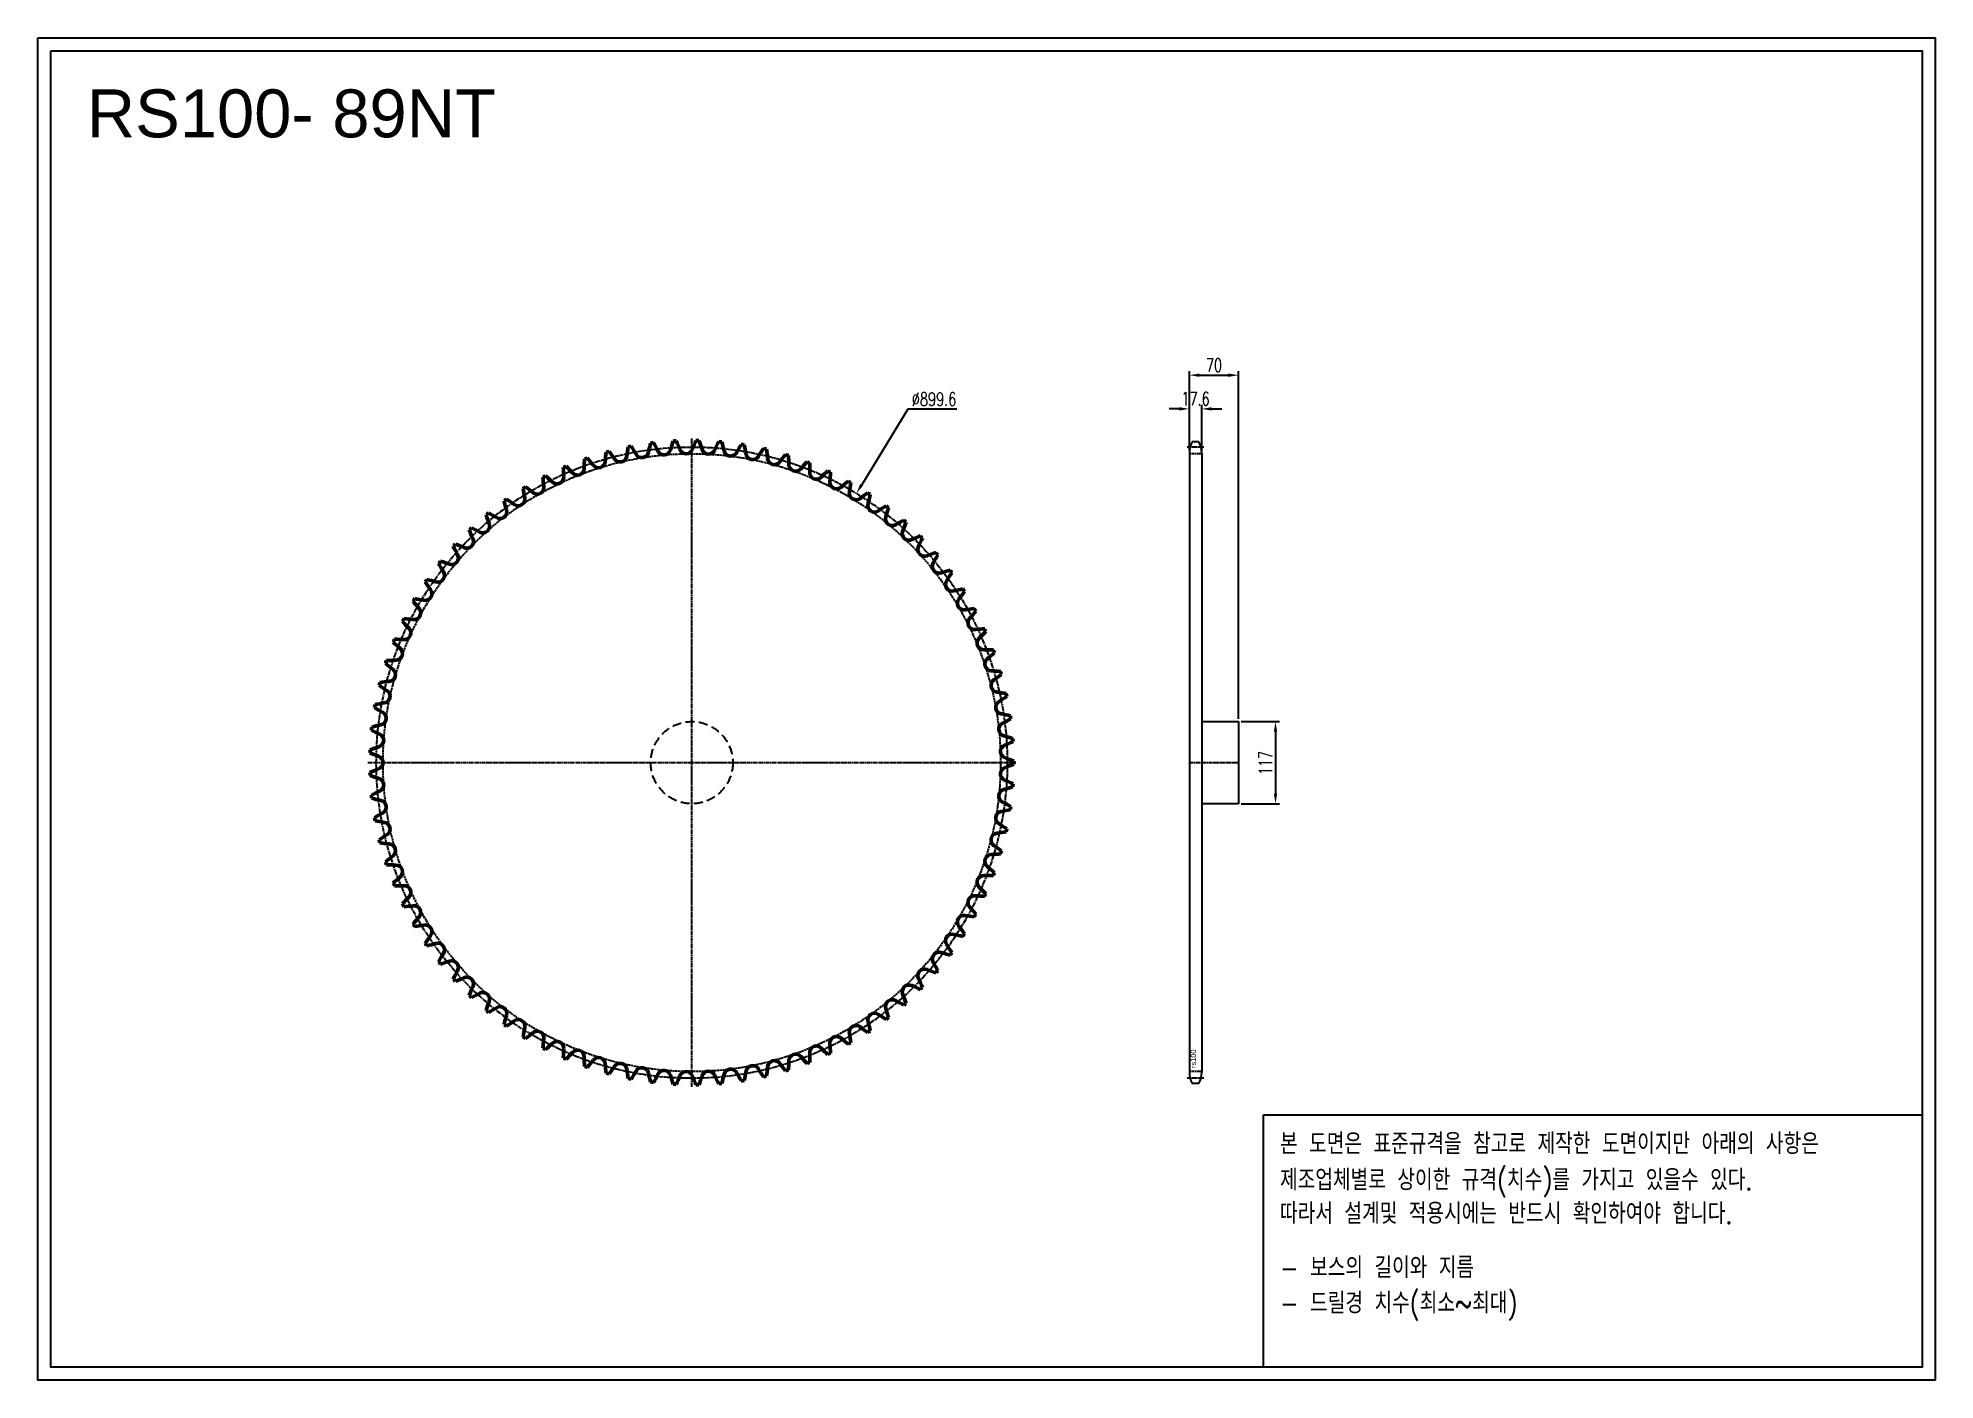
# Model space of a CAD drawing. Header units: millimetres. Extents: x 11191 to 13896, y 26557 to 28469.
import ezdxf

# ---------------------------------------------------------------- set-up
doc = ezdxf.new("R2010")
doc.units = ezdxf.units.MM
for name, pattern in [('AM_ISO02W050', [7.5, 6, -1.5]), ('AM_ISO02W050x2', [3.75, 3, -0.75]), ('AM_ISO08W050', [18, 12, -1.5, 3, -1.5]), ('AM_ISO08W050x2', [9, 6, -0.75, 1.5, -0.75]), ('HIDDEN', [9.525, 6.35, -3.175])]:
    doc.linetypes.add(name, pattern=pattern)
for name, color, linetype, lineweight in [('AM_0N', 7, 'Continuous', 50), ('AM_3N', 6, 'AM_ISO02W050', 25), ('AM_7', 4, 'AM_ISO08W050', 25), ('AM_7N', 4, 'AM_ISO08W050', 25)]:
    doc.layers.add(name, color=color, linetype=linetype, lineweight=lineweight)
doc.layers.add('HL', color=2, linetype='HIDDEN')
doc.layers.add('S-DIM', color=7, linetype='Continuous')
doc.styles.add('HAN', font='ROMANS.shx', dxfattribs={"width": 0.7, "bigfont": 'whgtxt.shx'})
doc.styles.add('HSG', font='SIMPLEX.shx', dxfattribs={"width": 0.7, "bigfont": 'HSG.shx'})
doc.styles.get("Standard").update_dxf_attribs({"font": 'arial.ttf'})
doc.dimstyles.new('APP32', dxfattribs={"dimscale": 8, "dimtxt": 2.4, "dimasz": 1.8, "dimexe": 0.7, "dimexo": 0.5, "dimgap": 0.6, "dimtad": 1, "dimtoh": 1, "dimdec": 1, "dimrnd": 0.01, "dimzin": 9, "dimdsep": 46, "dimtxsty": 'HSG', "dimcen": 0, "dimclrd": 1, "dimclre": 1, "dimclrt": 256, "dimazin": 2, "dimtp": 1, "dimtm": 1, "dimtfac": 0.5, "dimtdec": 1, "dimtofl": 0, "dimtmove": 0, "dimatfit": 3, "dimfxl": 0, "dimtvp": 1, "dimtolj": 2, "dimlwd": -1, "dimlwe": -1, "dimarcsym": 0})

# ---------------------------------------------------------------- blocks, each defined once
blk = doc.blocks.new('*D1')
at = {"layer": 'Defpoints', "color": 0, "transparency": 16777216}
for p in [(12903, 27494.9), (12903, 27377.9), (12955.8, 27377.9)]:
    blk.add_point(p, dxfattribs=at)
at = {"layer": 'S-DIM', "color": 1, "transparency": 16777216}
for p, q in [((12907, 27494.9), (12961.4, 27494.9)), ((12955.8, 27480.5), (12955.8, 27392.3)), ((12907, 27377.9), (12961.4, 27377.9))]:
    blk.add_line(p, q, dxfattribs=at)
for points in [[(12953.4, 27480.5), (12958.2, 27480.5), (12955.8, 27494.9)], [(12953.4, 27392.3), (12958.2, 27392.3), (12955.8, 27377.9)]]:
    blk.add_solid(points, dxfattribs=at)
at = {"layer": 'S-DIM', "transparency": 16777216, "insert": (12941.4, 27436), "char_height": 19.2, "attachment_point": 5, "rotation": 90, "style": 'HSG'}
blk.add_mtext('\\A2;117', dxfattribs=at)
blk = doc.blocks.new('*D2')
at = {"layer": 'Defpoints', "color": 0, "transparency": 16777216}
for p in [(12850.6, 27940.6), (12833, 27878), (12850.6, 27876.7)]:
    blk.add_point(p, dxfattribs=at)
at = {"layer": 'S-DIM', "color": 1, "transparency": 16777216}
for p, q in [((12833, 27882), (12833, 27946.2)), ((12850.6, 27880.7), (12850.6, 27946.2)), ((12818.6, 27940.6), (12804.2, 27940.6)), ((12865, 27940.6), (12879.4, 27940.6))]:
    blk.add_line(p, q, dxfattribs=at)
for points in [[(12818.6, 27943), (12818.6, 27938.2), (12833, 27940.6)], [(12865, 27943), (12865, 27938.2), (12850.6, 27940.6)]]:
    blk.add_solid(points, dxfattribs=at)
at = {"layer": 'S-DIM', "transparency": 16777216, "insert": (12841.8, 27955), "char_height": 19.2, "attachment_point": 5, "style": 'HSG'}
blk.add_mtext('\\A2;17.6', dxfattribs=at)
blk = doc.blocks.new('*D3')
at = {"layer": 'Defpoints', "color": 0, "transparency": 16777216}
for p in [(12903, 27988.6), (12833, 27878), (12903, 27494.9)]:
    blk.add_point(p, dxfattribs=at)
at = {"layer": 'S-DIM', "color": 1, "transparency": 16777216}
for p, q in [((12833, 27882), (12833, 27994.2)), ((12847.4, 27988.6), (12888.6, 27988.6)), ((12903, 27498.9), (12903, 27994.2))]:
    blk.add_line(p, q, dxfattribs=at)
for points in [[(12847.4, 27991), (12847.4, 27986.2), (12833, 27988.6)], [(12888.6, 27991), (12888.6, 27986.2), (12903, 27988.6)]]:
    blk.add_solid(points, dxfattribs=at)
at = {"layer": 'S-DIM', "transparency": 16777216, "insert": (12868, 28003), "char_height": 19.2, "attachment_point": 5, "style": 'HSG'}
blk.add_mtext('\\A2;70', dxfattribs=at)
blk = doc.blocks.new('notice1')
at = {"color": 4}
blk.add_lwpolyline([(-22142.12, 1735.9), (-22053.8, 1735.9), (-22053.8, 1702.07), (-22142.12, 1702.07)], close=True, dxfattribs=at)
at = {"color": 4, "style": 'HAN', "width": 0.8}
for s, p in [('본 도면은 표준규격을 참고로 제작한 도면이지만 아래의 사항은', (-22139.9, 1730.62)), ('제조업체별로 상이한 규격(치수)를 가지고 있을수 있다.', (-22139.9, 1725.78)), ('따라서 설계및 적용시에는 반드시 확인하여야 합니다.', (-22139.9, 1721.28)), ('- 보스의 길이와 지름', (-22139.9, 1714.03)), ('- 드릴경 치수(최소~최대)', (-22139.9, 1709.27))]:
    blk.add_text(s, height=2.7949, dxfattribs=at).set_placement(p)

msp = doc.modelspace()

# ---------------------------------------------------------------- linework, layer by layer
for p, q in [((12846.65, 27893.5), (12837, 27893.5)), ((12833.03, 27877.6), (12833.03, 26995.26)), ((12850.63, 27877.6), (12850.63, 26995.26)), ((12850.63, 27494.93), (12903.03, 27494.93)), ((12903.03, 27494.93), (12903.03, 27377.93)), ((12903.03, 27377.93), (12850.63, 27377.93)), ((12846.65, 26979.36), (12837, 26979.36))]:
    msp.add_line(p, q)
for points in [[(11191.23, 28469.2), (13896.22, 28469.2), (13896.22, 26556.58), (11191.23, 26556.58)], [(11209.44, 28450.99), (13878.01, 28450.99), (13878.01, 26574.8), (11209.44, 26574.8)]]:
    msp.add_lwpolyline(points, close=True)
for centre, start, end in [((12866.83, 27877.6), 151.93881, 180), ((12816.83, 27877.6), 0, 28.06119), ((12866.83, 26995.26), 180, 208.06119), ((12816.83, 26995.26), 331.93881, 0)]:
    msp.add_arc(centre, 33.8, start, end)
at = {"layer": 'AM_0N'}
for centre, radius, start, end in [((12265.71, 27837.65), 208.03, 164.93112, 168.59551), ((12123.53, 27436.43), 459.07, 96.81206, 97.34525), ((11887.54, 27790.69), 208.03, 25.5618, 29.22618), ((12293.66, 27826.62), 208.03, 160.88618, 164.55056), ((12123.53, 27436.43), 459.07, 92.76711, 93.3003), ((11913.11, 27806.45), 208.03, 21.51685, 25.18124), ((12320.76, 27813.65), 208.03, 156.84123, 160.50562), ((12123.53, 27436.43), 459.07, 88.72217, 89.25536), ((11939.74, 27820.37), 208.03, 17.47191, 21.13629), ((12346.88, 27798.8), 208.03, 152.79629, 156.46067), ((12123.53, 27436.43), 459.07, 84.67723, 85.21041), ((11967.28, 27832.38), 208.03, 13.42697, 17.09135), ((12371.88, 27782.14), 208.03, 148.75135, 152.41573), ((12123.53, 27436.43), 459.07, 80.63228, 81.16547), ((11995.6, 27842.42), 208.03, 9.38202, 13.04641), ((12178.2, 27858.57), 208.03, 177.06595, 180.73034), ((12123.53, 27436.43), 459.07, 108.94689, 109.48008), ((11818.34, 27733.16), 208.03, 37.69663, 41.36101), ((11990.55, 27866.25), 9.62, 217.69663, 356.68539), ((12207.84, 27853.67), 208.03, 173.02101, 176.68539), ((12123.53, 27436.43), 459.07, 104.90195, 105.43513), ((11840.03, 27753.95), 208.03, 33.65169, 37.31607), ((12021.2, 27874.56), 9.62, 213.65169, 352.64045), ((12237.06, 27846.68), 208.03, 168.97607, 172.64045), ((12123.53, 27436.43), 459.07, 100.857, 101.39019), ((11863.14, 27773.16), 208.03, 29.60674, 33.27113), ((12052.36, 27880.69), 9.62, 209.60674, 348.59551), ((12083.88, 27884.6), 9.62, 205.5618, 344.55056), ((12115.59, 27886.28), 9.62, 201.51685, 340.50562), ((12147.34, 27885.72), 9.62, 197.47191, 336.46067), ((12178.98, 27882.92), 9.62, 193.42697, 332.41573), ((12210.33, 27877.9), 9.62, 189.38202, 328.37079), ((12395.65, 27763.76), 208.03, 144.7064, 148.37079), ((12123.53, 27436.43), 459.07, 76.58734, 77.12053), ((12024.56, 27850.43), 208.03, 5.33708, 9.00146), ((12241.26, 27870.68), 9.62, 185.33708, 324.32584), ((12418.06, 27743.75), 208.03, 140.66146, 144.32584), ((12123.53, 27436.43), 459.07, 72.54239, 73.07558), ((12054.01, 27856.38), 208.03, 1.29213, 4.95652), ((12439.01, 27722.21), 208.03, 136.61651, 140.2809), ((12123.53, 27436.43), 459.07, 68.49745, 69.03064), ((12083.8, 27860.24), 208.03, 357.24719, 0.91157), ((12123.53, 27436.43), 459.07, 117.03678, 117.56997), ((12118.24, 27862.07), 208.03, 185.15584, 188.82022), ((11779.62, 27687.26), 208.03, 45.78652, 49.4509), ((11931.39, 27843.26), 9.62, 225.78652, 4.77528), ((12123.53, 27436.43), 459.07, 112.99183, 113.52502), ((12148.28, 27861.38), 208.03, 181.1109, 184.77528), ((11798.17, 27710.9), 208.03, 41.74157, 45.40596), ((11960.57, 27855.8), 9.62, 221.74157, 0.73034), ((12271.6, 27861.29), 9.62, 181.29213, 320.2809), ((12301.2, 27849.79), 9.62, 177.24719, 316.23596), ((12458.38, 27699.24), 208.03, 132.57157, 136.23596), ((12123.53, 27436.43), 459.07, 64.45251, 64.9857), ((12329.91, 27836.23), 9.62, 173.20225, 312.19101), ((12113.8, 27861.99), 208.03, 353.20225, 356.86663), ((12476.08, 27674.97), 208.03, 128.52663, 132.19101), ((12123.53, 27436.43), 459.07, 60.40756, 60.94075), ((12143.84, 27861.61), 208.03, 349.1573, 352.82169), ((12123.53, 27436.43), 459.07, 125.12666, 125.65985), ((12058.4, 27857.09), 208.03, 193.24573, 196.91011), ((11747.74, 27636.37), 208.03, 53.8764, 57.54079), ((11876.05, 27812.17), 9.62, 233.8764, 12.86517), ((12123.53, 27436.43), 459.07, 121.08172, 121.61491), ((12088.23, 27860.63), 208.03, 189.20078, 192.86517), ((11762.78, 27662.38), 208.03, 49.83146, 53.49584), ((11903.17, 27828.69), 9.62, 229.83146, 8.82022), ((12357.6, 27820.67), 9.62, 169.1573, 308.14607), ((12492.03, 27649.51), 208.03, 124.48168, 128.14607), ((12123.53, 27436.43), 459.07, 56.36262, 56.89581), ((12173.78, 27859.12), 208.03, 345.11236, 348.77674), ((12123.53, 27436.43), 459.07, 129.17161, 129.7048), ((12028.89, 27851.44), 208.03, 197.29067, 200.95506), ((11734.57, 27609.36), 208.03, 57.92135, 61.58573), ((11850.16, 27793.78), 9.62, 237.92135, 16.91011), ((12384.12, 27803.2), 9.62, 165.11236, 304.10112), ((12506.14, 27622.98), 208.03, 120.43674, 124.10112), ((12409.34, 27783.91), 9.62, 161.06742, 300.05618), ((12203.47, 27854.53), 208.03, 341.06742, 344.7318), ((12123.53, 27436.43), 459.07, 52.31768, 52.85086), ((12518.35, 27595.53), 208.03, 116.3918, 120.05618), ((12123.53, 27436.43), 459.07, 48.27273, 48.80592), ((11802.6, 27751.75), 9.62, 246.01124, 25), ((12123.53, 27436.43), 459.07, 133.21655, 133.74974), ((11999.85, 27843.73), 208.03, 201.33562, 205), ((11723.35, 27581.5), 208.03, 61.96629, 65.63068), ((11825.64, 27773.61), 9.62, 241.96629, 20.95506), ((12433.14, 27762.88), 9.62, 157.02247, 296.01124), ((12232.76, 27847.85), 208.03, 337.02247, 340.68686), ((12528.59, 27567.28), 208.03, 112.34685, 116.01124), ((12261.51, 27839.12), 208.03, 332.97753, 336.64191), ((12123.53, 27436.43), 459.07, 44.22779, 44.76098), ((11781.15, 27728.33), 9.62, 250.05618, 29.04494), ((12123.53, 27436.43), 459.07, 137.2615, 137.79468), ((11971.43, 27833.99), 208.03, 205.38056, 209.04494), ((11714.11, 27552.91), 208.03, 66.01124, 69.67562), ((12455.4, 27740.23), 9.62, 152.97753, 291.96629), ((12536.81, 27538.38), 208.03, 108.30191, 111.96629), ((12289.57, 27828.38), 208.03, 328.93258, 332.59697), ((12123.53, 27436.43), 459.07, 40.18284, 40.71603), ((11761.41, 27703.45), 9.62, 254.10112, 33.08989), ((12123.53, 27436.43), 459.07, 141.30644, 141.83963), ((11943.76, 27822.28), 208.03, 209.4255, 213.08989), ((11706.91, 27523.74), 208.03, 70.05618, 73.72056), ((12476, 27716.06), 9.62, 148.93258, 287.92135), ((12542.97, 27508.98), 208.03, 104.25696, 107.92135), ((12316.81, 27815.69), 208.03, 324.88764, 328.55202), ((12123.53, 27436.43), 459.07, 36.1379, 36.67109), ((11743.48, 27677.24), 9.62, 258.14607, 37.13483), ((12123.53, 27436.43), 459.07, 145.35138, 145.88457), ((11916.99, 27808.63), 208.03, 213.47045, 217.13483), ((11701.79, 27494.13), 208.03, 74.10112, 77.76551), ((12494.85, 27690.5), 9.62, 144.88764, 283.8764), ((12547.05, 27479.21), 208.03, 100.21202, 103.8764), ((12343.08, 27801.11), 208.03, 320.8427, 324.50708), ((12123.53, 27436.43), 459.07, 32.09296, 32.62614), ((11727.44, 27649.83), 9.62, 262.19101, 41.17978), ((12123.53, 27436.43), 459.07, 149.39633, 149.92952), ((11891.25, 27793.14), 208.03, 217.51539, 221.17978), ((11698.77, 27464.24), 208.03, 78.14607, 81.81045), ((12511.84, 27663.68), 9.62, 140.8427, 279.83146), ((12549.01, 27449.23), 208.03, 96.16708, 99.83146), ((12368.26, 27784.72), 208.03, 316.79775, 320.46214), ((12123.53, 27436.43), 459.07, 28.04801, 28.5812), ((12123.53, 27436.43), 459.07, 153.44127, 153.97446), ((11866.67, 27775.86), 208.03, 221.56034, 225.22472), ((11713.38, 27621.36), 9.62, 266.23596, 45.22472), ((11697.87, 27434.21), 208.03, 82.19101, 85.8554), ((12526.91, 27635.72), 9.62, 136.79775, 275.78652), ((12548.85, 27419.18), 208.03, 92.12213, 95.78652), ((12392.21, 27766.59), 208.03, 312.75281, 316.41719), ((12123.53, 27436.43), 459.07, 24.00307, 24.53626), ((12123.53, 27436.43), 459.07, 157.48621, 158.0194), ((11843.37, 27756.9), 208.03, 225.60528, 229.26966), ((11699.09, 27404.19), 208.03, 86.23596, 89.90034), ((11701.35, 27591.97), 9.62, 270.2809, 49.26966), ((12539.96, 27606.77), 9.62, 132.75281, 271.74157), ((12546.58, 27389.23), 208.03, 88.07719, 91.74157), ((12414.83, 27746.81), 208.03, 308.70787, 312.37225), ((12123.53, 27436.43), 459.07, 19.95812, 20.49131), ((12123.53, 27436.43), 459.07, 161.53116, 162.06435), ((11821.46, 27736.34), 208.03, 229.65022, 233.31461), ((11702.42, 27374.33), 208.03, 90.2809, 93.94528), ((11691.43, 27561.8), 9.62, 274.32584, 53.31461), ((12550.94, 27576.97), 9.62, 128.70787, 267.69663), ((12542.19, 27359.5), 208.03, 84.03225, 87.69663), ((12123.53, 27436.43), 459.07, 15.91318, 16.44637), ((12123.53, 27436.43), 459.07, 165.5761, 166.10929), ((11801.06, 27714.28), 208.03, 233.69517, 237.35955), ((11707.85, 27344.78), 208.03, 94.32584, 97.99023), ((11683.66, 27531.01), 9.62, 278.37079, 57.35955), ((12559.79, 27546.47), 9.62, 124.66292, 263.65169), ((12436, 27725.49), 208.03, 304.66292, 308.32731), ((12535.72, 27330.16), 208.03, 79.9873, 83.65169), ((12123.53, 27436.43), 459.07, 169.62105, 170.15423), ((11782.26, 27690.84), 208.03, 237.74011, 241.40449), ((11715.35, 27315.68), 208.03, 98.37079, 102.03517), ((12566.46, 27515.43), 9.62, 120.61798, 259.60674), ((12455.61, 27702.73), 208.03, 300.61798, 304.28236), ((12123.53, 27436.43), 459.07, 11.86824, 12.40143), ((12123.53, 27436.43), 459.07, 173.66599, 174.19918), ((11765.16, 27666.14), 208.03, 241.78505, 245.44944), ((11724.88, 27287.19), 208.03, 102.41573, 106.08011), ((11678.09, 27499.75), 9.62, 282.41573, 61.40449), ((12570.93, 27483.99), 9.62, 116.57303, 255.5618), ((12527.2, 27301.35), 208.03, 75.94236, 79.60674), ((12473.57, 27678.64), 208.03, 296.57303, 300.23742), ((12123.53, 27436.43), 459.07, 7.82329, 8.35648), ((11736.4, 27259.44), 208.03, 106.46067, 110.12506), ((11674.73, 27468.17), 9.62, 286.46067, 65.44944), ((12573.17, 27452.31), 9.62, 112.52809, 251.51685), ((12516.67, 27273.21), 208.03, 71.89741, 75.5618), ((12489.78, 27653.35), 208.03, 292.52809, 296.19247), ((12123.53, 27436.43), 459.07, 3.77835, 4.31154), ((12123.53, 27436.43), 459.07, 177.71093, 178.24412), ((11749.85, 27640.29), 208.03, 245.83, 249.49438), ((11673.61, 27436.43), 9.62, 290.50562, 69.49438), ((12573.17, 27420.55), 9.62, 108.48315, 247.47191), ((12504.17, 27245.89), 208.03, 67.85247, 71.51685), ((12504.17, 27626.97), 208.03, 288.48315, 292.14753), ((12123.53, 27436.43), 459.07, 359.73341, 0.26659), ((11749.85, 27232.57), 208.03, 110.50562, 114.17), ((12123.53, 27436.43), 459.07, 181.75588, 182.28907), ((11736.4, 27613.42), 208.03, 249.87494, 253.53933), ((11674.73, 27404.69), 9.62, 294.55056, 73.53933), ((12516.67, 27599.65), 208.03, 284.4382, 288.10259), ((12489.78, 27219.51), 208.03, 63.80753, 67.47191), ((12123.53, 27436.43), 459.07, 355.68846, 356.22165), ((11765.16, 27206.72), 208.03, 114.55056, 118.21495), ((12123.53, 27436.43), 459.07, 185.80082, 186.33401), ((11724.88, 27585.67), 208.03, 253.91989, 257.58427), ((11678.09, 27373.11), 9.62, 298.59551, 77.58427), ((12570.93, 27388.87), 9.62, 104.4382, 243.42697), ((12473.57, 27194.22), 208.03, 59.76258, 63.42697), ((11782.26, 27182.02), 208.03, 118.59551, 122.25989), ((12123.53, 27436.43), 459.07, 189.84577, 190.37895), ((11715.35, 27557.18), 208.03, 257.96483, 261.62921), ((11683.66, 27341.85), 9.62, 302.64045, 81.62921), ((12566.46, 27357.43), 9.62, 100.39326, 239.38202), ((12455.61, 27170.13), 208.03, 55.71764, 59.38202), ((12527.2, 27571.51), 208.03, 280.39326, 284.05764), ((12123.53, 27436.43), 459.07, 351.64352, 352.17671), ((11801.06, 27158.58), 208.03, 122.64045, 126.30483), ((12123.53, 27436.43), 459.07, 193.89071, 194.4239), ((11707.85, 27528.09), 208.03, 262.00977, 265.67416), ((11691.43, 27311.06), 9.62, 306.68539, 85.67416), ((12559.79, 27326.39), 9.62, 96.34831, 235.33708), ((12535.72, 27542.7), 208.03, 276.34831, 280.0127), ((12123.53, 27436.43), 459.07, 347.59857, 348.13176), ((11821.46, 27136.52), 208.03, 126.68539, 130.34978), ((12123.53, 27436.43), 459.07, 197.93565, 198.46884), ((12550.94, 27295.89), 9.62, 92.30337, 231.29213), ((12542.19, 27513.36), 208.03, 272.30337, 275.96775), ((12436, 27147.37), 208.03, 51.67269, 55.33708), ((12123.53, 27436.43), 459.07, 343.55363, 344.08682), ((11702.42, 27498.54), 208.03, 266.05472, 269.7191), ((11843.37, 27115.96), 208.03, 130.73034, 134.39472), ((11701.35, 27280.89), 9.62, 310.73034, 89.7191), ((12539.96, 27266.09), 9.62, 88.25843, 227.24719), ((12546.58, 27483.63), 208.03, 268.25843, 271.92281), ((12414.83, 27126.05), 208.03, 47.62775, 51.29213), ((12123.53, 27436.43), 459.07, 339.50869, 340.04188), ((12123.53, 27436.43), 459.07, 201.9806, 202.51379), ((11699.09, 27468.68), 208.03, 270.09966, 273.76404), ((11866.67, 27097), 208.03, 134.77528, 138.43966), ((11713.38, 27251.5), 9.62, 314.77528, 93.76404), ((12526.91, 27237.14), 9.62, 84.21348, 223.20225), ((12548.85, 27453.68), 208.03, 264.21348, 267.87787), ((12392.21, 27106.27), 208.03, 43.58281, 47.24719), ((12123.53, 27436.43), 459.07, 335.46374, 335.99693), ((12123.53, 27436.43), 459.07, 206.02554, 206.55873), ((11697.87, 27438.66), 208.03, 274.1446, 277.80899), ((11727.44, 27223.03), 9.62, 318.82022, 97.80899), ((11891.25, 27079.72), 208.03, 138.82022, 142.48461), ((12511.84, 27209.18), 9.62, 80.16854, 219.1573), ((12549.01, 27423.63), 208.03, 260.16854, 263.83292), ((12368.26, 27088.14), 208.03, 39.53786, 43.20225), ((12123.53, 27436.43), 459.07, 331.4188, 331.95199), ((12123.53, 27436.43), 459.07, 210.07048, 210.60367), ((11698.77, 27408.62), 208.03, 278.18955, 281.85393), ((11743.48, 27195.62), 9.62, 322.86517, 101.85393), ((11916.99, 27064.23), 208.03, 142.86517, 146.52955), ((12494.85, 27182.36), 9.62, 76.1236, 215.11236), ((12547.05, 27393.65), 208.03, 256.1236, 259.78798), ((12343.08, 27071.75), 208.03, 35.49292, 39.1573), ((12123.53, 27436.43), 459.07, 327.37386, 327.90704), ((12123.53, 27436.43), 459.07, 214.11543, 214.64862), ((11701.79, 27378.73), 208.03, 282.23449, 285.89888), ((11761.41, 27169.41), 9.62, 326.91011, 105.89888), ((11943.76, 27050.59), 208.03, 146.91011, 150.5745), ((12476, 27156.8), 9.62, 72.07865, 211.06742), ((12542.97, 27363.88), 208.03, 252.07865, 255.74304), ((12316.81, 27057.17), 208.03, 31.44798, 35.11236), ((12123.53, 27436.43), 459.07, 323.32891, 323.8621), ((12123.53, 27436.43), 459.07, 218.16037, 218.69356), ((11706.91, 27349.13), 208.03, 286.27944, 289.94382), ((11781.15, 27144.53), 9.62, 330.95506, 109.94382), ((11971.43, 27038.87), 208.03, 150.95506, 154.61944), ((12455.4, 27132.63), 9.62, 68.03371, 207.02247), ((12536.81, 27334.48), 208.03, 248.03371, 251.69809), ((12289.57, 27044.48), 208.03, 27.40303, 31.06742), ((12123.53, 27436.43), 459.07, 319.28397, 319.81716), ((12123.53, 27436.43), 459.07, 222.20532, 222.7385), ((11714.11, 27319.96), 208.03, 290.32438, 293.98876), ((11802.6, 27121.11), 9.62, 335, 113.98876), ((11999.85, 27029.13), 208.03, 155, 158.66438), ((12123.53, 27436.43), 459.07, 226.25026, 226.78345), ((11723.35, 27291.37), 208.03, 294.36932, 298.03371), ((11825.64, 27099.26), 9.62, 339.04494, 118.03371), ((12433.14, 27109.98), 9.62, 63.98876, 202.97753), ((12232.76, 27025.02), 208.03, 19.31314, 22.97753), ((12528.59, 27305.58), 208.03, 243.98876, 247.65315), ((12261.51, 27033.75), 208.03, 23.35809, 27.02247), ((12123.53, 27436.43), 459.07, 315.23902, 315.77221), ((12028.89, 27021.42), 208.03, 159.04494, 162.70933), ((12123.53, 27436.43), 459.07, 230.2952, 230.82839), ((11734.57, 27263.5), 208.03, 298.41427, 302.07865), ((11850.16, 27079.08), 9.62, 343.08989, 122.07865), ((12384.12, 27069.66), 9.62, 55.89888, 194.88764), ((12506.14, 27249.88), 208.03, 235.89888, 239.56326), ((12409.34, 27088.95), 9.62, 59.94382, 198.93258), ((12203.47, 27018.34), 208.03, 15.2682, 18.93258), ((12518.35, 27277.33), 208.03, 239.94382, 243.6082), ((12123.53, 27436.43), 459.07, 311.19408, 311.72727), ((12058.4, 27015.77), 208.03, 163.08989, 166.75427), ((12123.53, 27436.43), 459.07, 234.34015, 234.87334), ((11747.74, 27236.49), 208.03, 302.45921, 306.1236), ((11876.05, 27060.69), 9.62, 347.13483, 126.1236), ((12088.23, 27012.23), 208.03, 167.13483, 170.79922), ((11762.78, 27210.48), 208.03, 306.50416, 310.16854), ((11903.17, 27044.17), 9.62, 351.17978, 130.16854), ((12357.6, 27052.19), 9.62, 51.85393, 190.8427), ((12143.84, 27011.25), 208.03, 7.17831, 10.8427), ((12492.03, 27223.35), 208.03, 231.85393, 235.51832), ((12123.53, 27436.43), 459.07, 303.10419, 303.63738), ((12173.78, 27013.74), 208.03, 11.22326, 14.88764), ((12123.53, 27436.43), 459.07, 307.14914, 307.68232), ((12123.53, 27436.43), 459.07, 238.38509, 238.91828), ((12118.24, 27010.8), 208.03, 171.17978, 174.84416), ((12123.53, 27436.43), 459.07, 242.43003, 242.96322), ((11779.62, 27185.6), 208.03, 310.5491, 314.21348), ((11931.39, 27029.6), 9.62, 355.22472, 134.21348), ((12148.28, 27011.48), 208.03, 175.22472, 178.8891), ((11798.17, 27161.96), 208.03, 314.59404, 318.25843), ((11960.57, 27017.06), 9.62, 359.26966, 138.25843), ((12301.2, 27023.07), 9.62, 43.76404, 182.75281), ((12458.38, 27173.62), 208.03, 223.76404, 227.42843), ((12329.91, 27036.64), 9.62, 47.80899, 186.79775), ((12113.8, 27010.87), 208.03, 3.13337, 6.79775), ((12476.08, 27197.89), 208.03, 227.80899, 231.47337), ((12123.53, 27436.43), 459.07, 299.05925, 299.59244), ((12123.53, 27436.43), 459.07, 246.47498, 247.00817), ((12178.2, 27014.29), 208.03, 179.26966, 182.93405), ((12123.53, 27436.43), 459.07, 250.51992, 251.05311), ((11818.34, 27139.7), 208.03, 318.63899, 322.30337), ((11990.55, 27006.61), 9.62, 3.31461, 142.30337), ((12207.84, 27019.19), 208.03, 183.31461, 186.97899), ((11840.03, 27118.91), 208.03, 322.68393, 326.34831), ((12021.2, 26998.3), 9.62, 7.35955, 146.34831), ((12237.06, 27026.18), 208.03, 187.35955, 191.02393), ((11863.14, 27099.7), 208.03, 326.72887, 330.39326), ((12052.36, 26992.17), 9.62, 11.40449, 150.39326), ((12083.88, 26988.26), 9.62, 15.44944, 154.4382), ((12115.59, 26986.58), 9.62, 19.49438, 158.48315), ((12147.34, 26987.14), 9.62, 23.53933, 162.52809), ((12178.98, 26989.94), 9.62, 27.58427, 166.57303), ((11995.6, 27030.44), 208.03, 346.95359, 350.61798), ((12210.33, 26994.96), 9.62, 31.62921, 170.61798), ((12395.65, 27109.1), 208.03, 211.62921, 215.2936), ((12024.56, 27022.43), 208.03, 350.99854, 354.66292), ((12241.26, 27002.18), 9.62, 35.67416, 174.66292), ((12418.06, 27129.11), 208.03, 215.67416, 219.33854), ((12123.53, 27436.43), 459.07, 286.92442, 287.45761), ((12054.01, 27016.48), 208.03, 355.04348, 358.70787), ((12271.6, 27011.57), 9.62, 39.7191, 178.70787), ((12439.01, 27150.65), 208.03, 219.7191, 223.38349), ((12123.53, 27436.43), 459.07, 290.96936, 291.50255), ((12083.8, 27012.62), 208.03, 359.08843, 2.75281), ((12123.53, 27436.43), 459.07, 295.0143, 295.54749), ((12123.53, 27436.43), 459.07, 254.56487, 255.09805), ((12123.53, 27436.43), 459.07, 258.60981, 259.143), ((12265.71, 27035.21), 208.03, 191.40449, 195.06888), ((12123.53, 27436.43), 459.07, 262.65475, 263.18794), ((11887.54, 27082.17), 208.03, 330.77382, 334.4382), ((12293.66, 27046.24), 208.03, 195.44944, 199.11382), ((12123.53, 27436.43), 459.07, 266.6997, 267.23289), ((11913.11, 27066.41), 208.03, 334.81876, 338.48315), ((12320.76, 27059.21), 208.03, 199.49438, 203.15877), ((12123.53, 27436.43), 459.07, 270.74464, 271.27783), ((11939.74, 27052.49), 208.03, 338.86371, 342.52809), ((12346.88, 27074.06), 208.03, 203.53933, 207.20371), ((12123.53, 27436.43), 459.07, 274.78959, 275.32277), ((11967.28, 27040.48), 208.03, 342.90865, 346.57303), ((12371.88, 27090.72), 208.03, 207.58427, 211.24865), ((12123.53, 27436.43), 459.07, 278.83453, 279.36772), ((12123.53, 27436.43), 459.07, 282.87947, 283.41266)]:
    msp.add_arc(centre, radius, start, end, dxfattribs=at)
at = {"layer": 'AM_3N', "linetype": 'AM_ISO02W050x2'}
for p, q in [((12850.63, 27876.73), (12833.03, 27876.73)), ((12850.63, 26996.13), (12833.03, 26996.13))]:
    msp.add_line(p, q, dxfattribs=at)
msp.add_circle((12123.53, 27436.43), 440.3, dxfattribs=at)
at = {"layer": 'AM_7', "linetype": 'AM_ISO08W050x2'}
for p, q in [((12853.63, 27886.26), (12830.03, 27886.26)), ((12833.03, 27436.43), (12903.03, 27436.43)), ((12853.63, 26986.6), (12830.03, 26986.6))]:
    msp.add_line(p, q, dxfattribs=at)
msp.add_circle((12123.53, 27436.43), 449.83, dxfattribs=at)
at = {"layer": 'AM_7N', "linetype": 'AM_ISO08W050x2'}
for p, q in [((12123.53, 26974.36), (12123.53, 27898.5)), ((11661.46, 27436.43), (12585.6, 27436.43))]:
    msp.add_line(p, q, dxfattribs=at)
at = {"layer": 'HL', "ltscale": 2}
msp.add_circle((12123.53, 27436.43), 58.5, dxfattribs=at)
at = {"layer": 'S-DIM', "color": 1}
for p, q in [((12431.53, 27939.98), (12365.76, 27832.45)), ((12501.61, 27939.98), (12431.53, 27939.98))]:
    msp.add_line(p, q, dxfattribs=at)
msp.add_solid([(12363.71, 27833.7), (12367.81, 27831.2), (12358.24, 27820.17)], dxfattribs=at)

# ---------------------------------------------------------------- block references
at = {"xscale": 10.63564472053923, "yscale": 10.63564472053923, "zscale": 10.63564472053923}
msp.add_blockref('notice1', (248434.36, 8472.21), dxfattribs=at)

# ---------------------------------------------------------------- texts
msp.add_text('RS100- 89NT', height=68.308).set_placement((11260.89, 28327.57))
at = {"insert": (12834.85, 27001.26), "char_height": 7.56, "width": 32.5046, "attachment_point": 1, "rotation": 90}
msp.add_mtext('rs100', dxfattribs=at)
at = {"layer": 'S-DIM', "insert": (12468.97, 27954.38), "char_height": 19.2, "attachment_point": 5, "style": 'HSG'}
msp.add_mtext('\\A2;∅899.6', dxfattribs=at)

# ---------------------------------------------------------------- dimensions: what is measured, and where the dimension line sits
at = {"layer": 'S-DIM'}
dim = msp.add_linear_dim(base=(12903.03, 27988.58), p1=(12833.03, 27878.04), p2=(12903.03, 27494.93), dimstyle='APP32', dxfattribs=at)
dim.commit()
dim.dimension.update_dxf_attribs({"geometry": '*D3', "text_midpoint": (12868.03, 28002.98)})
dim = msp.add_linear_dim(base=(12850.63, 27940.58), p1=(12833.03, 27878.04), p2=(12850.63, 27876.73), dimstyle='APP32', dxfattribs=at)
dim.commit()
dim.dimension.update_dxf_attribs({"geometry": '*D2', "text_midpoint": (12841.83, 27940.58), "dimtype": 128})
dim = msp.add_linear_dim(base=(12955.76, 27377.93), p1=(12903.03, 27494.93), p2=(12903.03, 27377.93), angle=90, dimstyle='APP32', dxfattribs=at)
dim.commit()
dim.dimension.update_dxf_attribs({"geometry": '*D1', "text_midpoint": (12955.76, 27436.02), "dimtype": 128})

doc.saveas('drawing.dxf')
